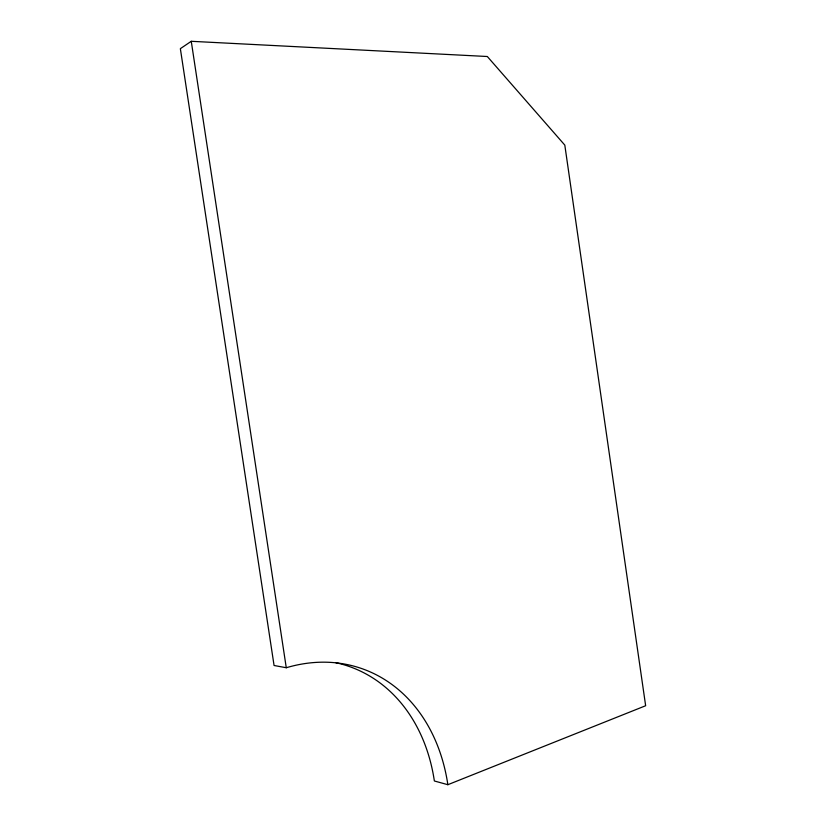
<?xml version="1.0" encoding="UTF-8"?>
<svg xmlns="http://www.w3.org/2000/svg" width="826" height="826" viewBox="0 0 826 826"><rect width="100%" height="100%" fill="white"/><g stroke="black" fill="none" stroke-linecap="round" stroke-linejoin="round"><path stroke-width="1.24" d="M191.26 41.3L180.357 48.662L274.067 665.488L286.271 667.738A185.303 144.963 -69.9 0 1 447.857 784.7L645.643 705.734L564.808 145.108L487.319 56.509L191.26 41.3L286.271 667.738M447.857 784.7L434.362 780.983A182.463 143.672 -69.4 0 0 335.79 662.7"/></g></svg>
